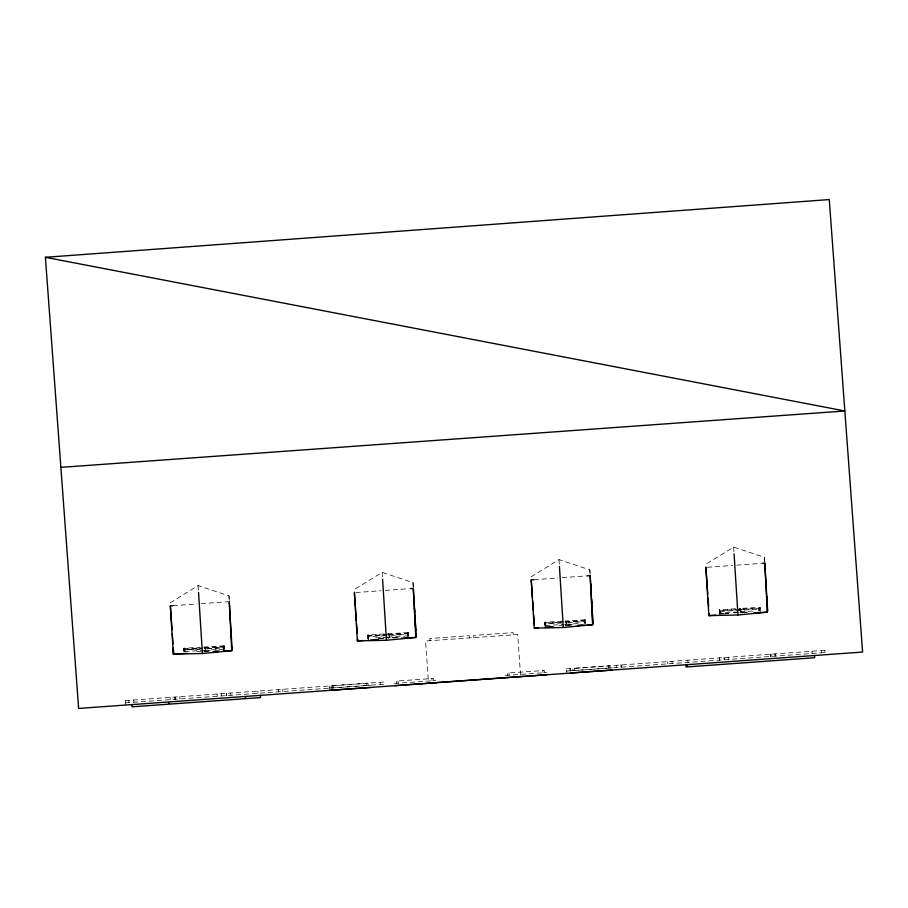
<?xml version="1.0" encoding="UTF-8"?>
<svg xmlns="http://www.w3.org/2000/svg" width="908" height="908" viewBox="0 0 908 908"><rect width="100%" height="100%" fill="white"/><g stroke="black" fill="none" stroke-linecap="round" stroke-linejoin="round"><path stroke-width="0.68" stroke-dasharray="4.54 3.41" d="M183.711 651.172L183.847 648.187L199.874 647.268M201.951 648.936L184.506 649.958L184.426 648.891L184.676 648.164L184.494 649.992L199.692 649.095M223.731 647.688L223.913 645.849L223.731 647.688L204.448 648.823L204.391 647.71L204.629 646.984L224.514 645.792L224.707 649.118M204.448 648.823L204.629 646.984L204.016 647.018M205.151 648.743L205.367 648.085L205.276 650.968L205.151 648.743L223.186 647.688L223.413 647.029L223.538 649.243M224.06 649.186L204.879 650.31L204.641 651.036L210.111 650.707M224.378 648.777L224.514 645.792M367.819 639.05L367.888 634.953L408.555 632.558L408.816 636.996M368.364 638.994L368.614 638.279L368.671 639.38M407.783 634.454L407.964 632.615L407.783 634.454L388.499 635.589L388.669 633.75L388.056 633.795M388.499 635.589L388.669 633.75M408.101 635.952L388.919 637.075L388.681 637.802L399.032 637.155M408.43 635.543L408.555 632.558M544.607 625.192L544.732 622.196L563.528 621.117M545.379 624L545.56 622.173L545.379 624L562.835 622.945M584.627 621.696L584.809 619.858L584.627 621.696L565.344 622.831L565.275 621.719L565.514 620.993L585.399 619.801L585.66 624.239M565.344 622.831L565.514 620.993M578.101 623.592L565.775 624.318L565.525 625.045L572.369 624.636M585.274 622.786L585.399 619.801M719.318 613.774L719.386 609.677L738.17 608.598M737.875 611.981L720.101 613.002L719.862 613.729L728.33 613.195M739.623 609.62L739.373 610.346L739.555 608.519L739.623 609.62L720.282 610.766L720.328 613.66L720.214 609.654L719.965 610.38L720.033 611.481L738.828 610.346L739.055 609.688L739.203 611.901M739.986 610.312L740.168 608.485L739.986 610.312L759.27 609.177L759.451 607.339L759.27 609.177M752.743 611.073L740.417 611.799L740.179 612.525L747.023 612.117M759.917 610.267L760.053 607.282L739.01 608.519M170.148 602.821L198.114 585.603L228.975 595.864L229.225 600.086M413.265 586.852L413.015 582.63L382.154 572.369L354.199 589.587L354.324 591.63M531.044 576.83L558.999 559.612L589.86 569.884L590.109 574.094M764.752 561.575L764.513 557.364L733.653 547.093L705.686 564.322L705.811 566.354M173.144 605.681L197.002 603.956M201.213 603.65L227.863 601.72M355.788 592.549L381.042 590.722M385.253 590.416L409.099 588.69M534.04 579.69L557.887 577.965M562.097 577.658L587.351 575.831M707.287 567.273L732.54 565.446M736.74 565.139L760.598 563.414M125.202 700.624L383.732 682.044L383.834 684.257M566.479 668.901L825.02 650.31L825.179 652.523L566.649 671.114L566.547 668.89L566.808 673.327M125.361 702.849L383.891 684.257M570.78 670.751L612.196 667.834M505.347 675.45L546.764 672.544M394.39 683.429L435.806 680.523M328.957 688.139L370.373 685.234M719.125 610.448L759.792 608.054M740.236 609.586L759.519 608.451M544.471 622.967L564.106 621.81M565.275 621.719L585.138 620.573M560.826 622.389L545.629 623.285L545.901 625.521M565.582 622.105L584.865 620.97M733.653 612.877L738.079 612.65M718.954 614.035L728.693 613.456M739.816 612.798L746.773 612.389M721.043 614.035L728.579 613.615M747.329 612.503L740.485 612.911L740.417 611.799M367.626 635.725L387.262 634.567M388.431 634.476L408.294 633.33M387.557 634.964L368.784 636.043L368.841 638.937L368.716 634.93L368.478 635.657L368.534 636.758L387.341 635.623M388.738 634.862L408.021 633.727M545.458 625.521L564.56 624.42M558.999 625.396L564.333 625.079M565.173 625.317L572.131 624.908M567.205 625.351L572.687 625.022M183.586 648.959L203.21 647.801M204.391 647.71L224.253 646.564M375.617 637.859L387.716 637.178M184.744 649.277L202.178 648.278M204.697 648.096L223.981 646.961M379.499 638.313L387.988 637.836M378.591 638.653L384.152 638.324M392.494 637.825L398.067 637.495M378.488 638.801L384.981 638.403M393.391 637.904L398.998 637.575M184.562 651.513L203.664 650.412M196.786 651.467L203.449 651.07M214.992 650.389L223.323 649.901L223.186 647.688M204.289 651.308L209.85 650.979M203.744 651.467L210.429 651.093M184.733 649.299L185.016 651.513M824.952 650.31L825.111 652.534M821.468 650.559L821.57 652.784M811.968 651.252L812.138 653.465M775.636 653.862L775.784 656.075M774.933 653.908L775.023 656.132M771.187 654.18L771.346 656.393M770.495 654.225L770.642 656.45M770.438 654.237L770.597 656.45M728.636 657.233L728.806 659.458M724.209 657.562L724.368 659.775M723.96 657.574L724.051 659.798M719.522 657.891L719.669 660.116M719.465 657.903L719.624 660.116M687.867 660.173L688.026 662.386M672.034 661.308L672.136 663.532M667.607 661.626L667.709 663.85M621.061 664.974L621.22 667.187M621.004 664.974L621.163 667.198M616.634 665.292L616.736 667.516M380.191 682.294L380.282 684.519M333.645 685.642L333.747 687.867M329.218 685.96L329.309 688.185M282.672 689.308L282.774 691.521M257.838 691.09L257.997 693.303M230.757 693.042L230.859 695.256M221.495 693.701L221.643 695.925M217.069 694.03L217.228 696.243M179.784 696.708L179.886 698.922M174.506 697.083L174.665 699.296M170.08 697.401L170.239 699.614M133.737 700.011L133.896 702.236M128.811 700.374L128.913 702.588M125.27 700.624L125.52 705.062M609.983 667.993L609.824 665.78L572.846 668.379L573.005 670.592M608.303 665.882L608.462 668.106M574.367 668.265L574.514 670.479M544.55 672.703L544.391 670.479L507.413 673.078L507.572 675.291M542.882 670.592L543.029 672.805M520.556 675.246L517.696 634.533L425.58 641.003L428.338 680.308M513.27 634.851L513.111 632.626L473.704 635.396L473.851 637.609M508.934 672.976L509.082 675.189M469.425 637.927L469.266 635.702L429.859 638.472L430.017 640.685M433.581 680.682L433.434 678.458L396.444 681.057L396.603 683.281M431.913 678.571L432.072 680.784M397.965 680.955L398.124 683.168M368.149 685.381L368.001 683.168L331.011 685.767L331.17 687.98M366.48 683.281L366.639 685.495M332.532 685.654L332.691 687.867M733.653 547.093L733.993 552.563M558.999 559.612L559.351 565.082M382.154 572.369L382.506 577.84M198.114 585.603L198.466 591.074M760.053 607.282L760.314 611.72M759.077 610.732L758.952 608.519L758.861 611.39M720.101 613.002L720.169 614.114M719.386 609.677L719.647 614.114M584.434 623.251L584.298 621.038L584.207 623.91M565.775 624.318L565.832 625.43M544.732 622.196L544.925 625.521M407.59 636.009L407.454 633.795L407.363 636.667M388.919 637.075L388.987 638.188M388.238 637.121L388.306 638.222M367.888 634.953L368.149 639.391M204.879 650.31L204.947 651.422M183.847 648.187L184.04 651.513M764.513 557.364L764.74 561.961M589.86 569.884L590.098 574.48M413.015 582.63L413.254 587.238M228.975 595.864L229.213 600.472M389.419 634.851L389.316 637.734L389.419 634.851M566.263 622.094L566.161 624.976L566.263 622.094M740.905 609.574L740.815 612.457L740.905 609.574M570.247 670.853L570.088 668.64L570.19 670.864M278.393 691.839L278.245 689.626L278.336 691.851M226.478 695.573L226.33 693.36L226.421 695.573M175.516 699.239L175.357 697.026L175.448 699.239"/><path stroke-width="1.36" d="M173.417 649.413L173.337 654.123L202.416 653.499L231.767 650.673L231.994 647.824M223.879 651.013L224.128 650.287M224.514 651.002L224.775 650.23M357.718 639.89L357.661 639.005L357.377 640.889L386.456 640.265L415.807 637.439L416.046 634.59M545.277 627.349L545.515 626.622M592.481 614.807L592.652 624.681L563.301 627.507L534.222 628.132L531.225 579.894L534.04 579.69M709.216 614.614L709.148 613.729L708.876 615.613L737.954 614.988L767.305 612.162L767.532 609.313M169.24 703.223L168.559 703.28M686.879 665.428L687.401 666.007M245.739 697.809L245.194 697.843M45.4 257.304L829.265 199.567L862.6 652.058L78.633 708.433L45.4 257.304L844.837 410.984L60.87 467.359M187.252 653.306L173.337 654.123L170.341 605.886L173.144 605.681M410.507 588.588L413.31 588.384L416.148 636.429M587.351 575.831L590.155 575.627L592.992 623.671M761.994 563.312L764.808 563.108L767.646 611.152M570.939 672.964L612.355 670.059M428.531 683.111L546.922 674.758M329.116 690.352L370.521 687.447M394.537 685.642L435.954 682.737M753.935 612.832L760.053 612.491M715.833 615.204L708.876 615.613L705.879 567.375L707.763 594.059M754.786 612.9L767.305 612.162L764.808 563.108M544.732 627.405L552.28 626.94M577.919 625.43L582.595 625.169M534.222 628.132L538.399 627.882M545.356 627.473L553.698 626.985M577.352 625.589L584.309 625.169M587.09 625.01L592.652 624.681L590.155 575.627M362.939 640.56L357.377 640.889L354.381 592.652L356.367 620.743M370.691 639.992L378.25 639.652M401.54 638.176L415.807 637.439L413.31 588.384M213.289 651.66L216.104 651.49M213.686 651.74L217.852 651.49M223.425 651.161L231.767 650.673L229.27 601.618L232.108 649.663M814.51 655.519L814.669 657.732L686.119 666.983L685.971 664.758M708.058 598.281L708.66 606.703M531.225 579.894L532.519 598.156M532.712 600.96L533.416 610.8M533.711 615.011L534.403 624.84M356.572 623.546L357.264 633.387M260.369 695.369L260.539 697.582L131.989 706.821L131.83 704.608M170.341 605.886L172.032 629.766M172.327 633.977L173.019 643.806M173.314 648.017L173.678 653.124M734.084 553.937L737.954 614.988M559.43 566.444L563.301 627.507M382.586 579.202L386.456 640.265M198.546 592.436L202.416 653.499M765.898 581.234L766.148 585.444M766.806 596.681L767.124 602.299M590.677 583.923L590.847 586.727M591.585 599.371L591.823 603.582M414.491 607.906L414.729 612.117M415.387 623.353L415.796 630.379M230.201 616.929L230.36 619.744M231.018 630.969L231.427 637.995"/></g></svg>
